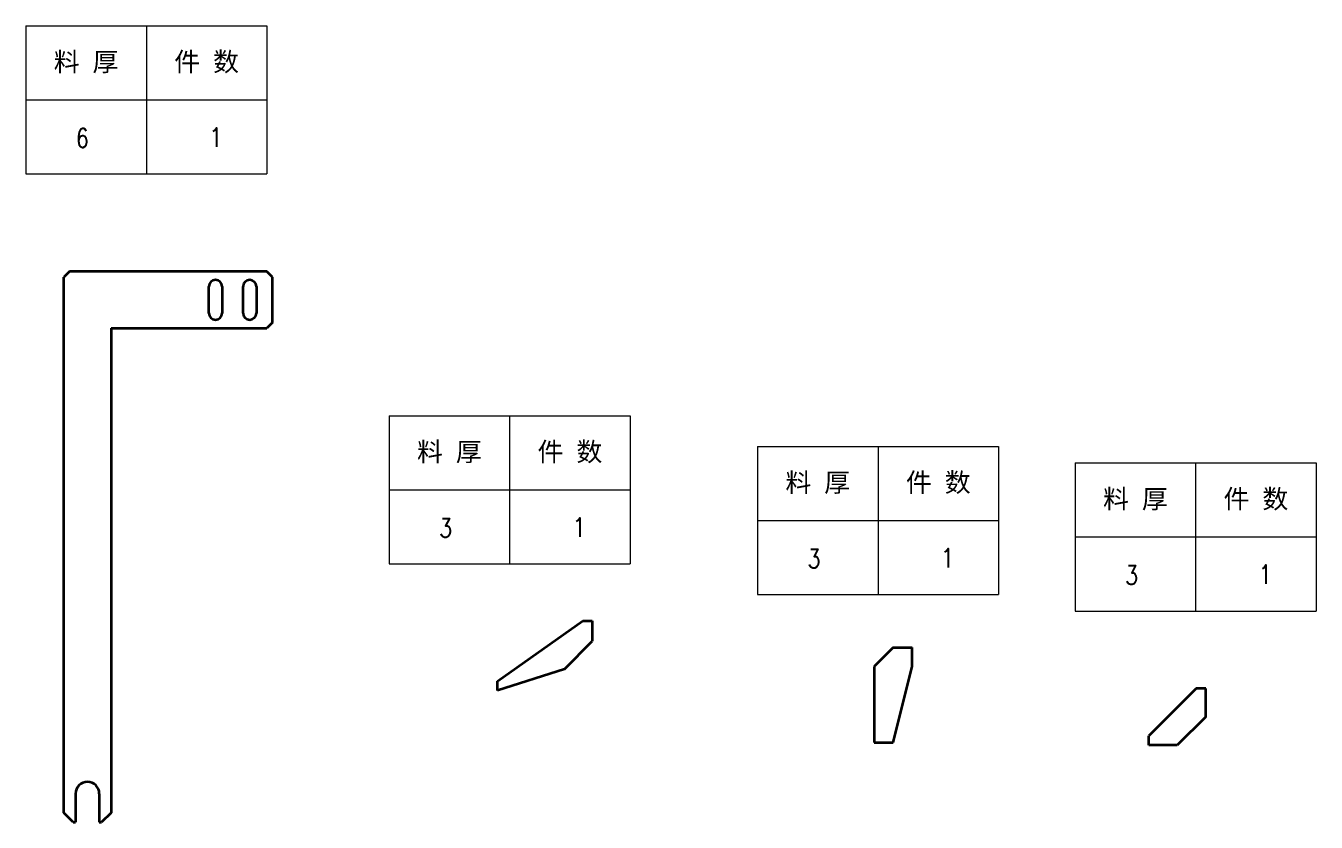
# Model space of a CAD drawing. Header units: millimetres. Extents: x -49572 to 104182, y -50696 to 51993.
# Drawn here: x -47615 to -46936, y 43633 to 44053 of the extents above; entities that cross this region are included whole.
import ezdxf
from ezdxf.enums import TextEntityAlignment as Align

# ---------------------------------------------------------------- set-up
doc = ezdxf.new("R2010")
doc.units = ezdxf.units.MM
doc.header["$LTSCALE"] = 0.5
doc.layers.add('标注线', color=3, linetype='Continuous', lineweight=18)
doc.styles.add('DIM', font='romans.shx', dxfattribs={"width": 0.8, "bigfont": 'bigfont.shx'})
doc.styles.get("Standard").update_dxf_attribs({"font": 'simplex.shx'})

# ---------------------------------------------------------------- blocks, each defined once
blk = doc.blocks.new('*T363')
at = {"color": 0, "linetype": 'ByBlock', "lineweight": -2, "transparency": 16777216}
for p, q in [((0, 0), (127, 0)), ((0, 0), (0, -78)), ((63.5, 0), (63.5, -78)), ((127, 0), (127, -78)), ((0, -39), (127, -39)), ((0, -78), (127, -78))]:
    blk.add_line(p, q, dxfattribs=at)
at = {"color": 0, "transparency": 16777216, "char_height": 10, "width": 60.5, "attachment_point": 5}
for s, insert in [('{\\fSimSun|b0|i0|c134|p2;料 厚}', (31.75, -19.5)), ('{\\fSimSun|b0|i0|c134|p2;件 数}', (95.25, -19.5))]:
    blk.add_mtext(s, dxfattribs=dict(at, insert=insert))
blk = doc.blocks.new('拆图参数')
blk.add_blockref('*T363', (-63.5, 78))
at = {"style": 'DIM', "width": 0.8}
blk.add_attdef('6', text='', height=10, dxfattribs=at).set_placement((-37.13, 18.91), align=Align.MIDDLE_LEFT)
blk.add_attdef('1', text='', height=10, dxfattribs=at).set_placement((36.65, 19.27), align=Align.MIDDLE_CENTER)

msp = doc.modelspace()

# ---------------------------------------------------------------- linework, layer by layer
at = {"color": 7, "lineweight": 35, "ltscale": 0.106066}
for p, q in [((-47592.54, 43923.644), (-47595.54, 43920.644)), ((-47485.54, 43920.644), (-47488.54, 43923.644)), ((-47485.54, 43896.644), (-47488.54, 43893.644))]:
    msp.add_line(p, q, dxfattribs=at)
at = {"color": 7, "lineweight": 35}
for p, q in [((-47488.54, 43923.644), (-47592.54, 43923.644)), ((-47595.54, 43638.463), (-47595.54, 43920.644)), ((-47485.54, 43896.644), (-47485.54, 43920.644)), ((-47570.54, 43893.644), (-47488.54, 43893.644)), ((-47367.055, 43707.831), (-47322.055, 43739.463)), ((-47317.055, 43739.463), (-47317.055, 43728.852)), ((-47331.77, 43714.137), (-47317.055, 43728.852)), ((-47158.601, 43725.487), (-47148.601, 43725.487)), ((-47331.77, 43714.137), (-47367.055, 43702.831)), ((-47168.601, 43715.487), (-47168.601, 43675.487)), ((-47158.601, 43675.487), (-47148.601, 43715.487)), ((-46998.862, 43703.964), (-47023.862, 43678.964)), ((-46993.862, 43688.964), (-46993.862, 43703.964)), ((-46993.862, 43688.964), (-47008.862, 43673.964))]:
    msp.add_line(p, q, dxfattribs=at)
at = {"color": 7, "lineweight": 35, "ltscale": 0.35}
for p, q in [((-47519.039, 43901.644), (-47519.039, 43915.644)), ((-47512.039, 43915.644), (-47512.039, 43901.644)), ((-47501.039, 43901.644), (-47501.039, 43915.644)), ((-47494.039, 43915.644), (-47494.039, 43901.644))]:
    msp.add_line(p, q, dxfattribs=at)
at = {"color": 7, "lineweight": 35, "ltscale": 0.15}
msp.add_line((-47570.54, 43893.644), (-47570.54, 43638.461), dxfattribs=at)
at = {"color": 7, "lineweight": 35, "ltscale": 0.125}
for p, q in [((-47322.055, 43739.463), (-47317.055, 43739.463)), ((-47367.055, 43702.831), (-47367.055, 43707.831)), ((-46993.862, 43703.964), (-46998.862, 43703.964)), ((-47023.862, 43673.964), (-47023.862, 43678.964))]:
    msp.add_line(p, q, dxfattribs=at)
at = {"color": 7, "lineweight": 35, "ltscale": 0.353553}
msp.add_line((-47158.601, 43725.487), (-47168.601, 43715.487), dxfattribs=at)
at = {"color": 7, "lineweight": 35, "ltscale": 0.25}
for p, q in [((-47148.601, 43715.487), (-47148.601, 43725.487)), ((-47168.601, 43675.487), (-47158.601, 43675.487))]:
    msp.add_line(p, q, dxfattribs=at)
at = {"color": 7, "lineweight": 35, "ltscale": 0.375}
for p, q in [((-47008.862, 43673.964), (-47023.862, 43673.964)), ((-47589.289, 43648.463), (-47589.29, 43633.463)), ((-47576.789, 43648.462), (-47576.79, 43633.462))]:
    msp.add_line(p, q, dxfattribs=at)
at = {"color": 7, "lineweight": 35, "ltscale": 0.176776}
msp.add_line((-47590.54, 43633.463), (-47595.539, 43638.463), dxfattribs=at)
at = {"color": 7, "lineweight": 35, "ltscale": 0.176773}
msp.add_line((-47570.539, 43638.461), (-47575.54, 43633.462), dxfattribs=at)
at = {"color": 7, "lineweight": 35, "ltscale": 0.03125}
msp.add_line((-47590.54, 43633.463), (-47589.29, 43633.463), dxfattribs=at)
at = {"color": 7, "lineweight": 35, "ltscale": 0.031252}
msp.add_line((-47576.79, 43633.462), (-47575.54, 43633.462), dxfattribs=at)
at = {"color": 7, "lineweight": 35}
for centre, radius, start, end in [((-47515.539, 43915.644), 3.5, 0, 179.999995), ((-47497.539, 43915.644), 3.5, 0, 179.999995), ((-47515.539, 43901.644), 3.5, 180.000005, 0), ((-47497.539, 43901.644), 3.5, 180.000005, 0), ((-47583.039, 43648.462), 6.25, 359.996371, 179.996369)]:
    msp.add_arc(centre, radius, start, end, dxfattribs=at)

# ---------------------------------------------------------------- block references
at = {"layer": '标注线'}
for p, values in [((-47551.991, 43974.99), {'1': '1', '6': '6'}), ((-47360.607, 43769.568), {'1': '1', '6': '3'}), ((-47166.535, 43753.404), {'1': '1', '6': '3'}), ((-46999.21, 43744.7), {'1': '1', '6': '3'})]:
    msp.add_blockref('拆图参数', p, dxfattribs=at).add_auto_attribs(values)

doc.saveas('drawing.dxf')
